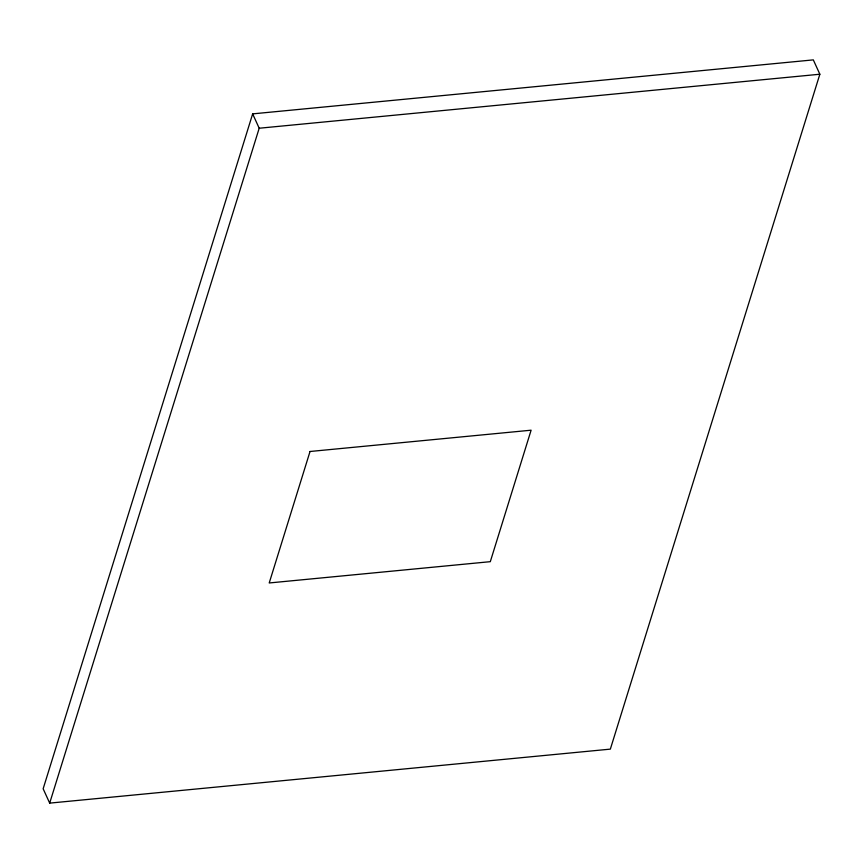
<?xml version="1.0" encoding="UTF-8"?>
<svg xmlns="http://www.w3.org/2000/svg" width="863" height="863" viewBox="0 0 863 863"><rect width="100%" height="100%" fill="white"/><g stroke="black" fill="none" stroke-linecap="round" stroke-linejoin="round"><path stroke-width="1.29" d="M252.654 113.873L43.15 788.771L49.687 803.119L610.346 749.127L819.85 74.229L813.313 59.881L252.654 113.873L259.191 128.231L49.687 803.119M259.191 128.231L819.85 74.229M310.033 451.489L269.213 582.967L490.303 561.673L531.112 430.195L310.033 451.489"/></g></svg>
